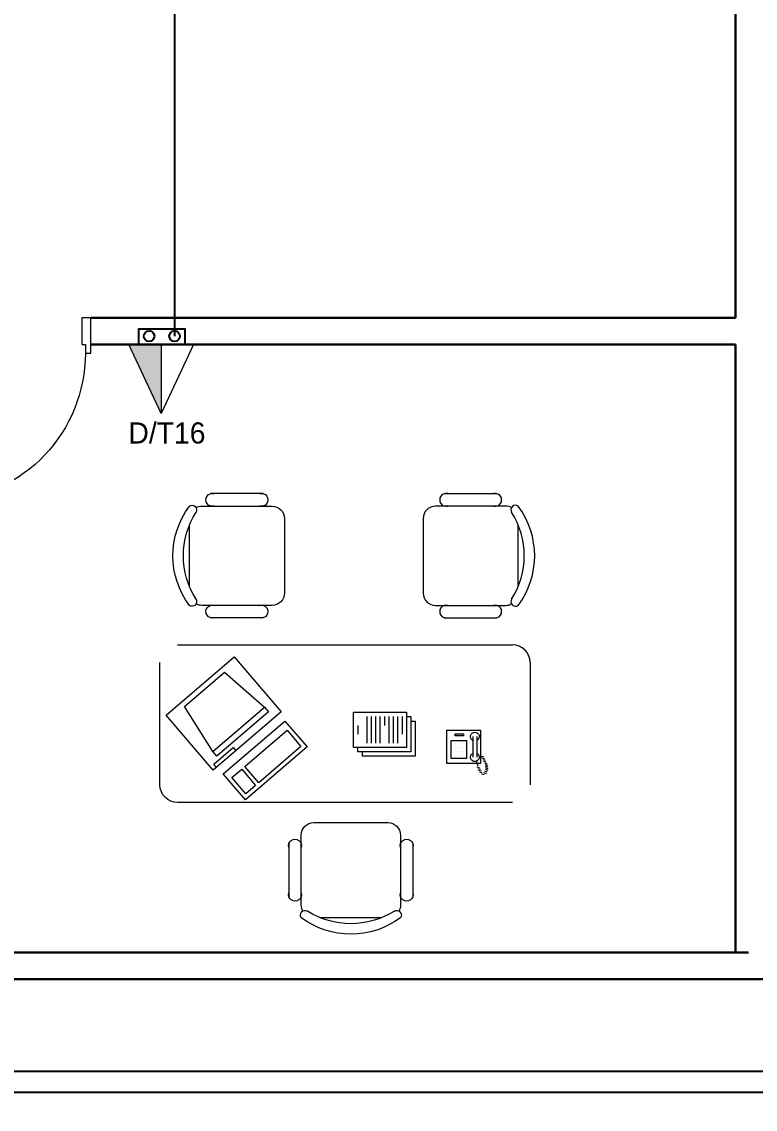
# Model space of a CAD drawing. Extents: x -59 to 582, y -1177 to 100.
# Drawn here: x 222.1 to 226.26, y -885.89 to -879.72 of the extents above; entities that cross this region are included whole.
import ezdxf
from ezdxf.enums import TextEntityAlignment as Align

# ---------------------------------------------------------------- set-up
doc = ezdxf.new("R2010")
doc.units = 0
doc.header["$LTSCALE"] = 0.15
doc.layers.get('0').update_dxf_attribs({"color": 252})
for name, color, linetype in [('0 sockets', 252, 'Continuous'), ('0 sound', 252, 'Continuous'), ('00', 252, 'Continuous'), ('AUTOINCR', 7, 'Continuous')]:
    doc.layers.add(name, color=color, linetype=linetype)
for name, color, linetype, lineweight in [('DOOR', 252, 'Continuous', 20), ('sofa', 252, 'Continuous', 9), ('T-STRUCTURED', 7, 'Continuous', 0), ('wall', 252, 'Continuous', 30)]:
    doc.layers.add(name, color=color, linetype=linetype, lineweight=lineweight)
doc.styles.add('ROMAND', font='ROMAND.SHX')

# ---------------------------------------------------------------- blocks, each defined once
blk = doc.blocks.new('WQ')
h = blk.add_hatch(color=6)
h.dxf.hatch_style = 1
h.paths.add_polyline_path([(-126.0910845079425, 5.000000000000028), (-126.0910845079425, -169.5214532968348), (126.0910845079425, -169.5214532968348), (126.0910845079425, 5.000000000000028)])
h.paths.add_polyline_path([(121.0910845079425, 0), (121.0910845079425, -164.5214532968348), (-121.0910845079425, -164.5214532968348), (-121.0910845079425, 0)], flags=16)
at = {"layer": '0 sockets', "color": 3, "style": 'ROMAND'}
blk.add_attdef('ACCESS_CONTROL', (-48.66347338469924, 7.621839835862573), '', height=7.972657249319491, dxfattribs=at)
blk = doc.blocks.new('CHAIR7')
for p, q in [((5.125, 15.04198571702182), (17.875, 15.04198571702182)), ((20, 12), (3, 12)), ((0, 9), (0, -9)), ((23, -7.440114741747408), (23, 7.440114741747266)), ((3, -12), (20, -12)), ((5.125, -15), (17.875, -15))]:
    blk.add_line(p, q)
for centre, radius, start, end in [((5.5625, 13.54198571702182), 1.5625, 73.73979529168804, 286.260204708312), ((17.4375, 13.54198571702182), 1.5625, 253.7397952916881, 106.260204708312), ((3, 9), 3, 90, 179.9999999999999), ((20, 9), 3, 62.41555916323245, 90), ((22.34467675601877, 11.12049817420723), 1.096800809479507, 53.30993542846659, 212.0274125050087), ((4.823591726515218, -8.526512829121202e-14), 19.64019157479827, 327.5757525045926, 32.4242474954079), ((7, 0), 20, 323.130102354156, 36.86989764584401), ((3, -9), 3, 180, 269.9999999999999), ((5.5625, -13.5), 1.5625, 73.73979529168804, 286.260204708312), ((17.4375, -13.5), 1.5625, 253.739795291688, 106.260204708312), ((20, -9), 3, 270, 297.5844408367676), ((22.34467675601877, -11.12049817420723), 1.096800809479507, 147.9725874949913, 306.6900645715334)]:
    blk.add_arc(centre, radius, start, end)
blk = doc.blocks.new('RECTANG')
for p, q in [((1.00000000000004, 1.00000000000004), (0, 1.00000000000004)), ((0, 1.00000000000004), (0, 0)), ((1.00000000000004, 0), (1.00000000000004, 1.00000000000004)), ((0, 0), (1.00000000000004, 0))]:
    blk.add_line(p, q)
blk = doc.blocks.new('FNPHONE')
for p, q in [((-7.287295046442978, 6.539471852875408), (-7.287295046443433, 1.539471852875181)), ((-6.287295046442978, 6.539471852875295), (-6.287295046443433, 1.539471852875181)), ((-3.872665524515241, 4.847341472888615), (-3.872665524515241, 4.847341472888615)), ((-3.872665524515241, 3.909841472888615), (-3.872665524515241, 3.909841472888615)), ((-3.872665524515241, 2.972341472888615), (-3.872665524515241, 2.972341472888615)), ((-2.935165524515241, 4.847341472888615), (-2.935165524515241, 4.847341472888615)), ((-2.935165524515241, 3.909841472888615), (-2.935165524515241, 3.909841472888615)), ((-2.935165524515241, 2.972341472888615), (-2.935165524515241, 2.972341472888615)), ((-1.997665524515241, 4.847341472888615), (-1.997665524515241, 4.847341472888615)), ((-1.997665524515241, 3.909841472888615), (-1.997665524515241, 3.909841472888615)), ((-1.997665524515241, 2.972341472888615), (-1.997665524515241, 2.972341472888615)), ((-9.102527935209764, 0.2232082620965912), (-9.702527935209673, 0.02320826209665938)), ((-8.902527935209719, 0.6232082620966821), (-9.502527935209628, 0.4232082620966366)), ((-8.702527935209673, 1.023208262096659), (-9.30252793520981, 0.8232082620966139)), ((-8.502527935209628, 1.423208262096637), (-9.102527935209764, 1.223208262096591)), ((-8.30252793520981, 1.823208262096614), (-8.902527935209719, 1.623208262096682)), ((-7.141690481751766, 0.561086816490274), (-7.502527935209628, -0.5767917379033634)), ((-3.872665524515241, 2.034841472888615), (-3.872665524515241, 2.034841472888615)), ((-2.935165524515241, 2.034841472888615), (-2.935165524515241, 2.034841472888615)), ((-1.997665524515241, 2.034841472888615), (-1.997665524515241, 2.034841472888615)), ((-9.30252793520981, -0.1767917379033861), (-9.902527935209719, -0.3767917379033179)), ((-9.30252793520981, -0.5767917379033634), (-9.902527935209719, -0.7767917379034088)), ((-9.30252793520981, -0.9767917379033406), (-9.902527935209719, -1.176791737903386)), ((-9.30252793520981, -1.376791737903318), (-9.902527935209719, -1.576791737903363)), ((-9.102527935209764, -1.776791737903409), (-9.702527935209673, -1.976791737903341)), ((-8.902527935209719, -2.176791737903386), (-9.502527935209628, -2.376791737903318)), ((-8.431885602710508, -2.461596727813458), (-9.031885602710645, -2.661596727813503)), ((-7.902527935209719, -1.976791737903341), (-8.502527935209628, -2.176791737903386)), ((-7.702527935209673, -1.576791737903363), (-8.30252793520981, -1.776791737903409)), ((-7.502527935209628, -1.176791737903386), (-8.102527935209764, -1.376791737903318)), ((-7.30252793520981, -0.7767917379034088), (-7.902527935209719, -0.9767917379033406))]:
    blk.add_line(p, q)
for centre, start, end in [((-6.787295046442978, 6.539471852875295), 298.4914644925404, 241.5085355074485), ((-6.787295046443433, 1.539471852875181), 118.4914644925404, 61.50853550744854)]:
    blk.add_arc(centre, 1.048156864453217, start, end)
for p, xscale, yscale, zscale in [((-8.205282344832767, 0), 8.20528234483245, 8.104073169521023, 8.20528234483245), ((-4.810165524515241, 1.253591472888615), 3.75, 4.375, 3.75), ((-4.028915524515241, 6.722341472888615), 2.03125, 0.46875, 2.03125)]:
    blk.add_blockref('RECTANG', p, dxfattribs=dict(xscale=xscale, yscale=yscale, zscale=zscale))
blk = doc.blocks.new('IBMAT', base_point=(61, 306))
for p, q in [((75, 307), (75, 306)), ((81, 307), (75, 307)), ((81, 306), (81, 307))]:
    blk.add_line(p, q)
at = {"xscale": 21, "yscale": 17, "zscale": 21}
blk.add_blockref('RECTANG', (61, 306), dxfattribs=at)
blk = doc.blocks.new('KEYBOARD', base_point=(60, 294))
for p, xscale, yscale, zscale in [((60, 294), 19, 8, 19), ((61, 295), 13, 5, 13), ((75, 295), 3, 5, 3)]:
    blk.add_blockref('RECTANG', p, dxfattribs=dict(xscale=xscale, yscale=yscale, zscale=zscale))
blk = doc.blocks.new('FNCOMP')
for p, q in [((-6.635137514463395, 16.23106971153845), (-8.5, 3.5)), ((6.079706235536605, 16.23106971153845), (-6.635137514463395, 16.23106971153845)), ((8, 3.5), (6.079706235536605, 16.23106971153845)), ((-8.5, 3.5), (-8.5, 2.038161057692264)), ((8, 3.5), (-8.5, 3.5)), ((8, 2.038161057692264), (8, 3.5)), ((-8.5, 2.038161057692264), (8, 2.038161057692264))]:
    blk.add_line(p, q)
at = {"xscale": 1.033846153846154, "yscale": 1.033846153846154, "zscale": 1.033846153846154}
for name, p in [('IBMAT', (-10.85538461538499, 0)), ('KEYBOARD', (-10.04769230769273, -10.5))]:
    blk.add_blockref(name, p, dxfattribs=at)
blk = doc.blocks.new('D90')
at = {"layer": 'DOOR'}
for points in [[(0.03000000000000003, 0.2), (0.03000000000000002, 1.04), (0.07827586206896621, 1.04), (0.07827586206896622, 0.2)], [(0.03000000000000003, 0.2), (0, 0.2), (0, 0), (0.05000000000000004, 0), (0.05000000000000004, 0.1500000000000001), (0.03000000000000003, 0.1500000000000001)], [(0.87, 0.2), (0.9, 0.2), (0.9, 0), (0.85, 0), (0.85, 0.1500000000000001), (0.87, 0.1500000000000001)]]:
    blk.add_lwpolyline(points, close=True, dxfattribs=at)
blk.add_circle((0.02000000000000003, 0.21), 0.01, dxfattribs=at)
blk.add_arc((0.025058312578512, 0.1967295550185101), 0.8449480167164418, 0.2217688647613109, 86.38893699816434, dxfattribs=at)
blk = doc.blocks.new('ARCH')
at = {"layer": 'sofa'}
for p, q in [((52.55939683806045, 350.4214037477076), (54.45939683806031, 350.4214037477076)), ((54.55939683806045, 350.3214037477077), (54.55939683806045, 349.6270055554723))]:
    blk.add_line(p, q, dxfattribs=at)
blk.add_lwpolyline([(54.45939683806031, 349.5270055554728), (52.55939683806045, 349.5270055554728, -0.414213562373095), (52.45939683806031, 349.6270055554723), (52.45939683806031, 350.3214037477077)], format="xyb", dxfattribs=at)
for points in [[(53.55792645280425, 350.0385882534392), (53.85792645280421, 350.0385882534392), (53.85792645280421, 349.8385882534394), (53.55792645280425, 349.8385882534394), (53.55792645280425, 350.0385882534392)], [(53.85792645280421, 350.0135882534391), (53.8829264528043, 350.0135882534391), (53.8829264528043, 349.8135882534388), (53.58292645280434, 349.8135882534388), (53.58292645280434, 349.8385882534394)], [(53.6329264528043, 350.0135882534391), (53.6329264528043, 349.863588253439)], [(53.65792645280416, 350.0135882534391), (53.65792645280416, 349.863588253439)], [(53.68292645280425, 350.0135882534391), (53.68292645280425, 349.863588253439)], [(53.70792645280434, 350.0135882534391), (53.70792645280434, 349.863588253439)], [(53.73292645280421, 350.0135882534391), (53.73292645280421, 349.9635882534394)], [(53.7579264528043, 350.0135882534391), (53.7579264528043, 349.863588253439)], [(53.78292645280416, 350.0135882534391), (53.78292645280416, 349.863588253439)], [(53.80792645280425, 350.0135882534391), (53.80792645280425, 349.863588253439)], [(53.83292645280434, 350.0135882534391), (53.83292645280434, 349.9135882534392)], [(53.58292645280434, 349.9635882534394), (53.58292645280434, 349.9135882534392)], [(53.8829264528043, 349.988588253439), (53.90792645280416, 349.988588253439), (53.90792645280416, 349.7885882534392), (53.60792645280421, 349.7885882534392), (53.60792645280421, 349.8135882534388)]]:
    blk.add_lwpolyline(points, dxfattribs=at)
blk.add_arc((54.45939683806034, 350.3214037477082), 0.1000000000000014, 7.016477563892661e-15, 90, dxfattribs=at)
at = {"layer": 'wall'}
for p, q in [((55.72499999999996, 355.725), (55.72499999999995, 352.275)), ((55.72499999999995, 352.275), (52.06628155655775, 352.275)), ((55.72499999999997, 352.125), (52.06628155655775, 352.1249999999999)), ((55.72499999999997, 352.125), (55.72499999999997, 348.675)), ((51.075, 348.675), (55.8, 348.675)), ((46.125, 348.525), (55.8, 348.525)), ((55.72499999999997, 348.5249999999999), (55.65000000000001, 348.5249999999999)), ((55.72499999999997, 348.5249999999999), (55.65000000000001, 348.5249999999999)), ((55.72499999999997, 348.5249999999999), (55.65000000000001, 348.5249999999999)), ((82.27499999999998, 348.5249999999999), (55.72388756439489, 348.5249999999999)), ((65.39999999999998, 348.5249999999999), (55.72388756439489, 348.5249999999999)), ((65.32499999999999, 348.5249999999999), (55.72388756439489, 348.5249999999999)), ((57.7999999999999, 348.5249999999999), (55.72388756439489, 348.5249999999999))]:
    blk.add_line(p, q, dxfattribs=at)
at = {"layer": 'DOOR', "xscale": -1, "rotation": 180}
blk.add_blockref('D90', (51.16628155655776, 352.275), dxfattribs=at)
at = {"layer": 'sofa', "yscale": 0.0234375, "zscale": 0.0234375}
for name, p, xscale in [('CHAIR7', (53.16584735672234, 350.9261810140906), -0.0234375), ('CHAIR7', (53.95294631939839, 350.9261810140906), 0.0234375), ('FNPHONE', (54.08695108536551, 349.7473161853376), -0.0234375)]:
    blk.add_blockref(name, p, dxfattribs=dict(at, xscale=xscale))
for name, p, xscale, rotation in [('FNCOMP', (52.95488455314478, 349.8751291258413), -0.02343749999997079, 40.60129464521547), ('CHAIR7', (53.54276937525253, 349.4124185253481), -0.0234375, 90)]:
    blk.add_blockref(name, p, dxfattribs=dict(at, xscale=xscale, rotation=rotation))
blk = doc.blocks.new('DAR-DB112-B1-TI0003_dwg__U74-18406553-LEGEND')
at = {"layer": 'T-STRUCTURED'}
blk.add_hatch(color=256, dxfattribs=at).paths.add_polyline_path([(-3.465174813754857e-11, 7.580069905088749e-11), (-3.465174813754857e-11, 294.6728077531606), (-137.5000000000337, 294.6728077531606)])
blk.add_line((0, 294.6728077530861), (0, 0), dxfattribs=at)
at = {"layer": 'T-STRUCTURED', "flags": 128}
blk.add_lwpolyline([(137.5, 294.6728077530861), (0, 0), (-137.5, 294.6728077530861)], close=True, dxfattribs=at)
blk = doc.blocks.new('data and tele')
h = blk.add_hatch()
h.set_pattern_fill('ANGLE', color=3)
h.set_pattern_definition([(0, (0, 0), (0, 6.985), [5.08, -1.905]), (90, (0, 0), (-6.985, 4.277078946022131e-16), [5.08, -1.905])])
h.paths.add_polyline_path([(0.1059988432317431, 0.04686681886412566, 1), (0.04609650094160457, 0.04686681886412566, 1)])
at = {"color": 3}
blk.add_lwpolyline([(-0.1286236435015975, 3.774758283725532e-15), (0.1360119081203757, 3.774758283725532e-15), (0.1360119081203757, 0.08598136398355871), (-0.1286236435015975, 0.08598136398355871)], close=True, dxfattribs=at)
for centre in [(-0.06865940746789567, 0.04686681886412569), (0.07604767208667386, 0.04686681886412566)]:
    blk.add_circle(centre, 0.02995117114506929, dxfattribs=at)
at = {"xscale": 0.001331826653845942, "yscale": 0.001331826653845942, "zscale": 0.001331826653845942}
blk.add_blockref('DAR-DB112-B1-TI0003_dwg__U74-18406553-LEGEND', (0, -0.3924530995291775), dxfattribs=at)
blk = doc.blocks.new('*U290')
at = {"layer": '0 sound', "color": 3}
blk.add_blockref('data and tele', (52.46628155655772, 352.1250001635066), dxfattribs=at)

msp = doc.modelspace()

# ---------------------------------------------------------------- linework, layer by layer
at = {"layer": '0 sockets', "color": 1}
for points in [[(227.057166104511, -880.2986643916485), (227.0571661045111, -877.3981417589133, 0.4142135623730981), (226.9571661045111, -877.2981417589133), (216.4592406812969, -877.2981417589136, 0.41421356237309), (216.3592406812969, -877.3981417589137), (216.3592406812969, -885.6893501062821, 0.414213562373097), (216.4592406812968, -885.7893501062821), (250.925, -885.789350106282, -0.4142135623730904), (251.025, -885.889350106282), (251.0250000000001, -891.0007203130851, 0.4142135623731463), (251.1250000000001, -891.1007203130852), (251.6200960704318, -891.100720313085)], [(226.937166104511, -880.2986643916485), (226.937166104511, -877.5181417589134, 0.414213562373095), (226.837166104511, -877.4181417589134), (216.5792406812969, -877.4181417589135, 0.414213562373094), (216.4792406812969, -877.5181417589135), (216.4792406812969, -885.5693501062822, 0.4142135623730971), (216.5792406812969, -885.6693501062822), (251.1250000000001, -885.6693501062821, -0.4142135623730981), (251.2250000000001, -885.7693501062821), (251.225, -889.378395065746, 0.4142135623730973), (251.325, -889.478395065746), (251.4506070324655, -889.478395065746)], [(226.697166104511, -880.2986643916485), (226.697166104511, -877.7581417589134, 0.414213562373107), (226.597166104511, -877.6581417589134), (223.0648031499864, -877.6581417589134, 0.4142135623730862), (222.9648031499864, -877.7581417589134), (222.9648031499864, -881.5007202851039)]]:
    msp.add_lwpolyline(points, format="xyb", dxfattribs=at)

# ---------------------------------------------------------------- block references
at = {"layer": '0 sockets', "color": 3}
msp.add_blockref('WQ', (244.6113280743475, -795.2772400460581), dxfattribs=at)
at = {"layer": '0 sound', "color": 3}
for name, p in [('data and tele', (222.8887554778997, -881.547587103968)), ('*U290', (170.422473921342, -1233.672587267475))]:
    msp.add_blockref(name, p, dxfattribs=at)
at = {"layer": '00', "color": 3}
msp.add_blockref('ARCH', (170.422473921342, -1233.672587267475), dxfattribs=at)

# ---------------------------------------------------------------- texts
at = {"layer": 'AUTOINCR', "color": 1}
msp.add_text('D/T16', height=0.12, dxfattribs=at).set_placement((222.7030223456151, -881.9897035858362), align=Align.TOP_LEFT)

doc.saveas('drawing.dxf')
